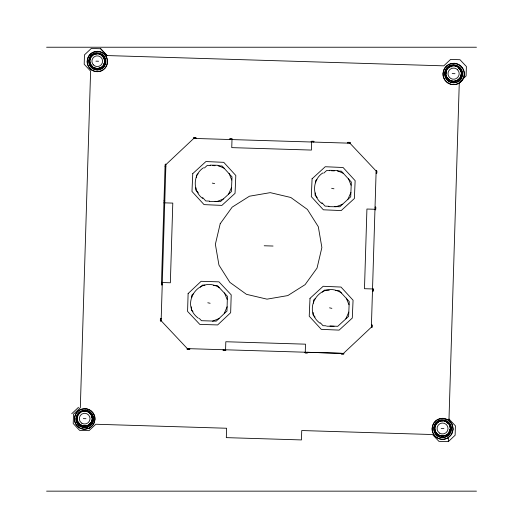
<?xml version="1.0" encoding="UTF-8"?>
<svg xmlns="http://www.w3.org/2000/svg" width="517" height="517" viewBox="0 0 517 517"><rect width="100%" height="100%" fill="white"/><g stroke="black" fill="none" stroke-linecap="round" stroke-linejoin="round"><path stroke-width="0.78" d="M71.708 413.755L78.519 407.306M91.309 417.277L91.38 415.002L88.678 412.133L84.917 411.002L81.085 411.9L78.222 414.595L77.085 418.363L77.989 422.195L80.684 425.058L84.452 426.189L88.278 425.291L91.147 422.596L92.278 418.828L91.38 415.002M103.684 65.103L104.802 61.381L103.911 57.594L101.248 54.763L97.519 53.639L93.732 54.531L90.902 57.193L89.777 60.922L90.669 64.709L93.338 67.54L97.06 68.664L100.847 67.772L103.684 65.103L103.73 63.604M103.865 59.093L103.911 57.594M160.716 321.354L160.813 318.291M161.821 285.216L161.918 282.153M164.316 203.524L164.412 200.46M165.434 167.062L165.524 164.005M189.358 348.678L189.332 349.486L187.322 349.421L187.348 348.62L161.136 320.76L165.912 164.619L193.765 138.414L193.791 137.606L195.807 137.671L195.781 138.472M191.452 306.846L191.361 309.954L192.957 311.648M191.736 297.534L191.807 295.201L193.507 293.604M223.564 349.725L223.538 350.532L225.554 350.591L225.819 341.737L305.502 344.173L305.23 353.027L307.24 353.085L307.266 352.284L341.485 353.318L341.446 354.132L343.462 354.197L343.488 353.389L371.368 327.183L372.169 327.209L372.234 325.193L371.426 325.174M229.987 139.519L230.013 138.718L232.023 138.776L231.752 147.629L311.434 150.066L311.699 141.212L313.716 141.27L313.69 142.078M347.896 143.125L347.922 142.317L349.931 142.375L349.906 143.183L376.137 171.043L371.368 327.183M371.755 327.636L371.846 324.579M372.854 291.659L372.944 288.602M375.348 209.967L375.439 206.91M376.441 173.486L376.538 170.429M448.95 420.676L459.29 82.339L466.101 75.928L466.392 66.538L459.981 59.72L450.591 59.436L443.773 65.846L107.097 55.558L100.686 48.747L91.296 48.456L84.478 54.867L84.193 64.257L90.604 71.075L80.316 407.751L73.504 414.162L73.214 423.552L79.624 430.37L89.014 430.655L95.832 424.244L226.601 428.244L226.317 437.634L301.45 439.928L301.741 430.538L432.509 434.532L438.92 441.344L448.31 441.634L448.446 437.298M449.176 432.529L450.333 428.677L449.409 424.767L446.656 421.84L442.811 420.683L438.901 421.601L435.973 424.354L434.81 428.205L435.734 432.115L438.487 435.043L442.332 436.199L446.249 435.282L449.176 432.529L449.221 430.978M460.518 71.424L460.569 69.847L457.771 66.874L453.861 65.698L449.887 66.635L446.914 69.433L445.738 73.336L446.675 77.311L449.473 80.284L453.383 81.46L457.351 80.523L460.324 77.731L461.5 73.821L460.569 69.847M195.885 187.742L195.781 190.069L198.405 192.931M196.324 177.654L196.428 175.328L198.147 173.751M315.208 192.919L315.105 195.245L317.205 197.539M315.648 182.831L315.751 180.504L316.895 179.457M313.128 312.468L313.024 314.801L315.124 317.089M313.535 303.162L313.67 300.054L315.389 298.483M88.95 60.302L88.659 61.122A8.666 8.666 0 0 0 97.054 70.047A8.666 8.666 0 0 0 105.979 61.646A8.666 8.666 0 0 0 97.584 52.721L96.75 52.967A7.794 7.794 0 0 0 88.95 60.302L88.95 60.302A7.839 7.839 0 0 1 96.75 52.921L96.834 54.304M93.467 419.1A8.763 8.763 0 0 0 84.975 410.071L84.135 410.317A7.884 7.884 0 0 0 76.251 417.736L76.005 418.563A8.711 8.711 0 0 0 84.445 427.533A8.711 8.711 0 0 0 93.415 419.093A8.711 8.711 0 0 0 84.975 410.123M93.499 424.379L95.038 419.268A10.321 10.321 0 0 0 85.04 408.637L84.045 408.869A9.338 9.338 0 0 0 74.7 417.658L74.409 418.634A10.321 10.321 0 0 0 84.407 429.265L89.609 428.044M444.562 73.55L444.82 72.684A8.227 8.227 0 0 1 453.054 64.942L453.054 64.993A8.182 8.182 0 0 0 444.872 72.69L444.614 73.543A9.041 9.041 0 0 0 453.37 82.856A9.041 9.041 0 0 0 462.683 74.099A9.041 9.041 0 0 0 453.926 64.787M446.21 73.472L446.417 72.768M433.957 427.565L433.653 428.412A8.951 8.951 0 0 0 442.326 437.628A8.951 8.951 0 0 0 451.548 428.955A8.951 8.951 0 0 0 442.875 419.733L442.016 419.985A8.052 8.052 0 0 0 433.957 427.565L433.905 427.559M224.223 313.541L227.118 306.788M228.598 194.088L231.584 187.374M347.922 199.265L350.907 192.55M345.841 318.815L348.826 312.1M203.524 167.747C192.815 174.507 192.427 191.18 202.754 198.483M322.847 172.924C312.139 179.69 311.751 196.363 322.078 203.666M200.292 287.219L202.554 285.093L204.887 285.164M89.499 428.07L93.532 424.27M448.31 441.634L455.128 435.224L455.412 425.834L449.002 419.016M204.441 167.98L207.304 165.356L210.413 165.492M323.765 173.156L326.628 170.532L329.736 170.668M322.259 292.183L324.547 290.089L329.206 290.289M212.539 321.206L219.124 318.504M223.434 198.98L216.817 201.598L209.469 201.468M342.758 204.163L336.14 206.774L328.793 206.645M453.054 64.993L453.926 64.735M46.595 47.228L476.467 47.228M46.595 491.15L476.467 491.15M210.141 165.13L217.483 165.259L224.197 168.245M329.465 170.313L336.806 170.436L343.521 173.421M326.712 326.201L334.06 326.324M95.949 61.168L98.592 61.245M452.213 73.595L454.986 73.679M193.339 137.994L196.395 138.091M229.315 139.099L232.372 139.189M311.008 141.593L314.065 141.684M347.463 142.705L350.526 142.802M193.765 138.414L349.906 143.183M165.912 164.619L165.104 164.593L161.44 284.518L162.248 284.544M376.118 171.024L376.919 171.049L376.861 173.059L376.053 173.033M165.046 166.61L165.847 166.629M163.999 200.816L164.8 200.835M375.025 207.259L375.833 207.285L375.769 209.295L366.921 209.03L364.485 288.706L373.339 288.977L373.274 290.987L372.473 290.968M163.934 202.826L172.788 203.097L170.358 282.773L161.504 282.508M264.213 245.769L273.041 246.034M213.424 285.423L217.308 285.546L227.415 296.293L226.969 311.04L216.216 321.154L201.468 320.702L199.342 318.44M161.201 318.75L160.393 318.724L160.335 320.734L161.136 320.76M187.348 348.62L343.488 353.389M186.889 349.007L189.946 349.098M222.866 350.106L225.923 350.203M304.558 352.6L307.615 352.697M341.02 353.718L344.076 353.809M441.188 428.457L443.916 428.541M85.964 418.692L83.327 418.615M212.739 165.595L215.066 165.698M218.168 165.834L222.052 166.002L232.017 176.879L231.377 191.626L220.494 201.591L215.066 201.359M331.287 170.739L334.389 170.875M337.491 171.011L341.375 171.179L351.34 182.062L350.7 196.803L339.818 206.768L334.389 206.535M328.954 206.296L325.077 206.128L321.929 202.69M209.631 201.119L205.753 200.951L202.606 197.513M335.41 290.56L339.294 290.728L349.259 301.611L348.62 316.352L337.737 326.324L329.982 325.981M326.098 325.813L322.996 325.678L320.372 322.815M76.251 417.736L75.954 418.563A8.763 8.763 0 0 0 76.665 422.311M207.795 302.775L210.128 303.259M331.636 188.285L333.963 188.802M212.313 183.108L214.639 183.625M329.555 307.835L331.882 308.352M449.887 66.635A7.884 7.884 0 0 1 461.5 73.821A7.884 7.884 0 0 1 449.473 80.284A7.884 7.884 0 0 1 449.887 66.635L451.192 66.997M219.486 287.756C199.278 274.611 178.992 304.067 198.438 318.278M341.44 292.971C321.406 279.561 300.739 308.752 319.997 323.215M100.666 48.766L107.097 55.558M224.449 292.861L227.15 299.44M348.419 178.585L351.03 185.202M346.338 298.141L348.956 304.759M229.096 173.408L231.706 180.026M442.106 421.374L442.016 419.94A8.098 8.098 0 0 0 433.989 426.822M100.66 67.507A7.083 7.083 0 0 1 97.81 68.328M97.086 68.347A7.083 7.083 0 0 1 94.21 67.637M92.414 66.389A7.083 7.083 0 0 1 91.063 64.619M101.035 55.241A7.083 7.083 0 0 1 103.542 57.91M449.835 429.53A7.316 7.316 0 0 1 449.17 431.753M446.048 435.004A7.316 7.316 0 0 1 439.392 435.14M446.436 422.337A7.316 7.316 0 0 1 447.638 423.268M461.061 73.925A7.432 7.432 0 0 1 460.628 76.219M459.956 77.608A7.432 7.432 0 0 1 457.151 80.245M456.466 80.568A7.432 7.432 0 0 1 451.115 80.691M449.725 80.019A7.432 7.432 0 0 1 447.089 77.214M458.172 67.811A7.432 7.432 0 0 1 460.182 70.183M457.648 69.853A5.571 5.571 0 0 0 449.771 69.601A5.571 5.571 0 0 0 449.531 77.479A5.571 5.571 0 0 0 457.409 77.705A5.571 5.571 0 0 0 457.655 69.814M93.415 419.843A8.763 8.763 0 0 1 91.257 424.657M88.187 426.874A8.763 8.763 0 0 1 82.184 427.223M80.103 426.286A8.763 8.763 0 0 1 76.994 422.977M90.785 422.479A7.16 7.16 0 0 1 88.084 425.019M87.425 425.336A7.16 7.16 0 0 1 80.93 424.8M79.747 423.888A7.16 7.16 0 0 1 78.39 422.098M188.117 293.54L187.574 311.389L199.808 324.392L217.651 324.935L230.66 312.701L231.202 294.858L218.969 281.849L201.126 281.306L188.117 293.54M192.757 173.615L191.981 191.452L204.041 204.616L221.883 205.398L235.048 193.332L235.823 175.496L223.758 162.332L205.921 161.55L192.757 173.615M312.081 178.792L311.305 196.634L323.364 209.799L341.207 210.574L354.371 198.515L355.147 180.672L343.081 167.508L325.245 166.732L312.081 178.792M310 298.348L309.224 316.184L321.283 329.348L339.126 330.124L352.29 318.065L353.066 300.222L341.007 287.058L323.164 286.282L310 298.348M220.203 223.725L215.369 244.276L218.943 265.079L229.865 282.36L246.447 294.322L266.998 299.156L287.807 295.582L305.088 284.66L317.044 268.077L321.878 247.527L318.31 226.724L307.389 209.437L290.806 197.481L270.255 192.647L249.446 196.214L232.165 207.143L220.203 223.725M87.418 60.224L87.127 61.187A10.204 10.204 0 0 0 97.022 71.701A10.204 10.204 0 0 0 107.536 61.814A10.204 10.204 0 0 0 97.642 51.299L96.66 51.532A9.235 9.235 0 0 0 87.418 60.224M443.263 72.606L442.959 73.621A10.708 10.708 0 0 0 453.338 84.652A10.708 10.708 0 0 0 464.369 74.274A10.708 10.708 0 0 0 453.991 63.242L452.963 63.488A9.694 9.694 0 0 0 443.263 72.606M432.374 427.481L432.076 428.483A10.54 10.54 0 0 0 447.606 438.093L451.58 434.351L453.151 429.123L451.903 423.811L448.161 419.836L442.94 418.266L441.925 418.505A9.539 9.539 0 0 0 432.374 427.481M93.39 64.864A5.306 5.306 0 0 0 100.905 65.084A5.306 5.306 0 0 0 101.132 57.561A5.306 5.306 0 0 0 93.609 57.329A5.306 5.306 0 0 0 93.39 64.864M92.013 70.131A10.094 10.094 0 0 0 107.413 61.859A10.094 10.094 0 0 0 92.543 52.656A10.094 10.094 0 0 0 92.013 70.131M93.338 67.54A7.516 7.516 0 0 0 104.802 61.381A7.516 7.516 0 0 0 93.732 54.531A7.516 7.516 0 0 0 93.338 67.54M438.086 436.122A8.492 8.492 0 0 0 451.044 429.162A8.492 8.492 0 0 0 438.532 421.42A8.492 8.492 0 0 0 438.086 436.122M438.487 435.043A7.761 7.761 0 0 0 450.333 428.677A7.761 7.761 0 0 0 438.901 421.601A7.761 7.761 0 0 0 438.487 435.043M449.06 81.382A8.627 8.627 0 0 0 462.224 74.306A8.627 8.627 0 0 0 449.519 66.447A8.627 8.627 0 0 0 449.06 81.382M448.084 83.004A10.592 10.592 0 0 0 464.24 74.319A10.592 10.592 0 0 0 448.64 64.664A10.592 10.592 0 0 0 448.084 83.004M92.944 68.587A8.22 8.22 0 0 0 105.494 61.846A8.22 8.22 0 0 0 93.383 54.35A8.22 8.22 0 0 0 92.944 68.587M439.67 433.162A5.48 5.48 0 0 0 448.039 428.664A5.48 5.48 0 0 0 439.961 423.669A5.48 5.48 0 0 0 439.67 433.162M437.117 437.718A10.424 10.424 0 0 0 453.028 429.168A10.424 10.424 0 0 0 437.666 419.668A10.424 10.424 0 0 0 437.117 437.718M80.29 426.111A8.311 8.311 0 0 0 92.976 419.3A8.311 8.311 0 0 0 80.73 411.719A8.311 8.311 0 0 0 80.29 426.111M81.841 423.216A5.37 5.37 0 0 0 90.036 418.815A5.37 5.37 0 0 0 82.125 413.923A5.37 5.37 0 0 0 81.841 423.216M79.347 427.675A10.204 10.204 0 0 0 94.915 419.306A10.204 10.204 0 0 0 79.883 410.007A10.204 10.204 0 0 0 79.347 427.675M80.684 425.058A7.6 7.6 0 0 0 92.278 418.828A7.6 7.6 0 0 0 81.085 411.9A7.6 7.6 0 0 0 80.684 425.058"/></g></svg>
